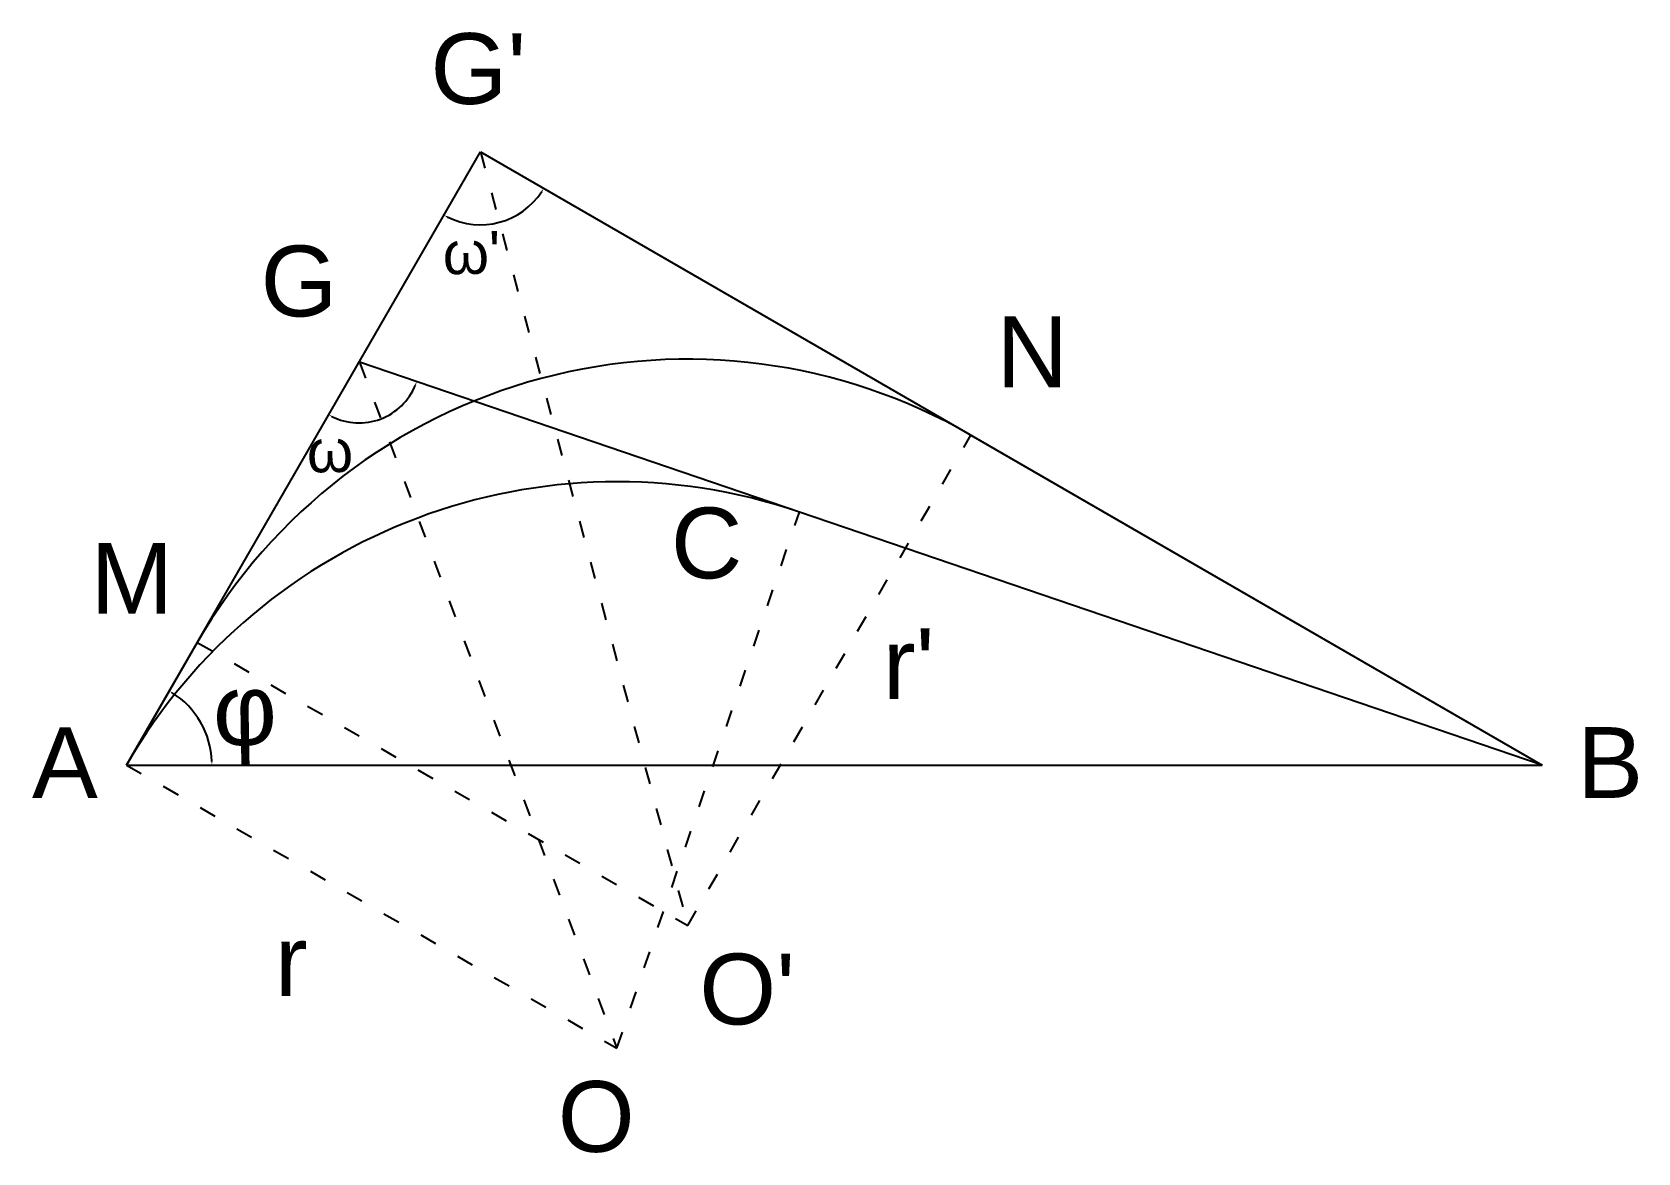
# Model space of a CAD drawing. Header units: millimetres. Extents: x 2090 to 3224, y 1144 to 1936.
import ezdxf

# ---------------------------------------------------------------- set-up
doc = ezdxf.new("R2010")
doc.units = ezdxf.units.MM
doc.linetypes.add('ACAD_ISO03W100', pattern=[30, 12, -18])
doc.styles.get("Standard").update_dxf_attribs({"font": 'arial.ttf'})
doc.dimstyles.new('ISO-25', dxfattribs={"dimtxt": 2.5, "dimasz": 2.5, "dimexe": 1.25, "dimexo": 0.625, "dimtad": 1, "dimtxsty": 'Standard', "dimcen": 2.5, "dimadec": 0, "dimazin": 0, "dimtfac": 1, "dimtmove": 0, "dimatfit": 3, "dimfxl": 1, "dimarcsym": 0})

# ---------------------------------------------------------------- blocks, each defined once
blk = doc.blocks.new('*D1')
at = {"color": 0, "lineweight": -2, "transparency": 16777216}
blk.add_arc((2156.3, 1418.4), 60.4, 2.3736, 57.6264, dxfattribs=at)
at = {"color": 0, "transparency": 16777216}
for points in [[(2188.4, 1469), (2188.8, 1469.7), (2186.5, 1470.6)], [(2217, 1420.9), (2216.2, 1420.9), (2216.6, 1418.4)]]:
    blk.add_solid(points, dxfattribs=at)
at = {"layer": 'Defpoints', "color": 0, "transparency": 16777216}
for p in [(2406.3, 1851.4), (2202.5, 1457.2), (2156.3, 1418.4), (2156.3, 1418.4), (3156.3, 1418.4)]:
    blk.add_point(p, dxfattribs=at)
at = {"color": 0, "transparency": 16777216, "insert": (2240, 1450), "char_height": 2.5, "attachment_point": 5, "rotation": 1}
blk.add_mtext('{\\H20x;φ}', dxfattribs=at)
blk = doc.blocks.new('*D3')
at = {"color": 0, "lineweight": -2, "transparency": 16777216}
blk.add_arc((2320.6, 1702.9), 42.9, 243.3356, 337.8603, dxfattribs=at)
at = {"color": 0, "transparency": 16777216}
for points in [[(2360, 1686.9), (2360.8, 1686.6), (2361.2, 1689.1)], [(2301.1, 1664.2), (2301.5, 1664.9), (2299.1, 1665.8)]]:
    blk.add_solid(points, dxfattribs=at)
at = {"layer": 'Defpoints', "color": 0, "transparency": 16777216}
for p in [(2406.3, 1851.4), (2321, 1702.8), (2346.7, 1668.9), (2631.6, 1597), (2156.3, 1418.4)]:
    blk.add_point(p, dxfattribs=at)
at = {"color": 0, "transparency": 16777216, "insert": (2300, 1640), "char_height": 2.5, "attachment_point": 5, "rotation": 1}
blk.add_mtext('{\\H12x;ω}', dxfattribs=at)
blk = doc.blocks.new('*D4')
at = {"color": 0, "lineweight": -2, "transparency": 16777216}
blk.add_arc((2406.3, 1851.4), 51.5, 242.7802, 327.2198, dxfattribs=at)
at = {"color": 0, "transparency": 16777216}
for points in [[(2449.3, 1823.7), (2450, 1823.3), (2450.9, 1825.6)], [(2382.5, 1805.2), (2382.9, 1805.9), (2380.5, 1806.8)]]:
    blk.add_solid(points, dxfattribs=at)
at = {"layer": 'Defpoints', "color": 0, "transparency": 16777216}
for p in [(2406.3, 1851.4), (2406.3, 1851.4), (2432.1, 1806.8), (2156.3, 1418.4), (3156.3, 1418.4)]:
    blk.add_point(p, dxfattribs=at)
at = {"color": 0, "transparency": 16777216, "insert": (2400, 1780), "char_height": 2.5, "attachment_point": 5, "rotation": 1}
blk.add_mtext("{\\H12x;ω'}", dxfattribs=at)

msp = doc.modelspace()

# ---------------------------------------------------------------- linework, layer by layer
for p, q in [((2156.296, 1418.38), (2406.296, 1851.392)), ((2406.296, 1851.392), (3156.296, 1418.38)), ((2631.64, 1597.03), (2320.96, 1702.819)), ((2156.296, 1418.38), (3156.296, 1418.38))]:
    msp.add_line(p, q)
at = {"linetype": 'ACAD_ISO03W100'}
for p, q in [((2406.296, 1851.392), (2552.706, 1304.982)), ((2320.96, 1702.819), (2502.706, 1218.38)), ((2552.706, 1304.982), (2752.706, 1651.392)), ((2502.706, 1218.38), (2631.64, 1597.03)), ((2206.296, 1504.982), (2552.706, 1304.982)), ((2156.296, 1418.38), (2502.706, 1218.38))]:
    msp.add_line(p, q, dxfattribs=at)
at = {"color": 5}
for p, q in [((2752.706, 1651.392), (3156.296, 1418.38)), ((3156.296, 1418.38), (2631.64, 1597.03)), ((2206.296, 1504.982), (2156.296, 1418.38))]:
    msp.add_line(p, q, dxfattribs=at)
at = {"color": 1}
for centre, start in [((2552.706, 1304.982), 60), ((2502.706, 1218.38), 71.195807)]:
    msp.add_arc(centre, 400, start, 150, dxfattribs=at)

# ---------------------------------------------------------------- texts
for s, p in [("G'", (2371.009, 1885.229)), ('G', (2251.009, 1735.229)), ('N', (2770.932, 1685.197)), ('C', (2540.848, 1550.214)), ('M', (2130.932, 1525.197)), ("r'", (2690.484, 1465.007)), ('A', (2089.457, 1395.008)), ('B', (3181.038, 1395.181)), ('r', (2261.087, 1255.262)), ("O'", (2560.932, 1235.197)), ('O', (2460.932, 1145.197))]:
    msp.add_text(s, height=50).set_placement(p)

# ---------------------------------------------------------------- dimensions: what is measured, and where the dimension line sits
for base, line1, text, override, picture, middle in [((2202.528, 1457.173), ((2156.296, 1418.38), (3156.296, 1418.38)), '{\\H20x;φ}', {"dimtmove": 2}, '*D1', (2240, 1450)), ((2346.714, 1668.855), ((2631.64, 1597.03), (2320.96, 1702.819)), '{\\H12x;ω}', {"dimtmove": 2}, '*D3', (2300, 1640)), ((2432.059, 1806.77), ((2406.296, 1851.392), (3156.296, 1418.38)), "{\\H12x;ω'}", {"dimtad": 0, "dimtmove": 2}, '*D4', (2400, 1780))]:
    dim = msp.add_angular_dim_2l(base=base, line1=line1, line2=((2156.296, 1418.38), (2406.296, 1851.392)), text=text, dimstyle='ISO-25', override=override)
    dim.commit()
    dim.dimension.update_dxf_attribs({"geometry": picture, "text_midpoint": middle, "dimtype": 162, "text_rotation": 1})

doc.saveas('drawing.dxf')
